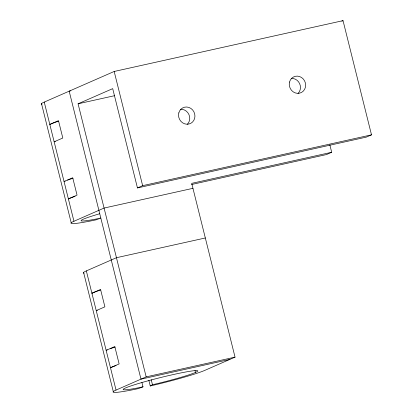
<?xml version="1.0" encoding="UTF-8"?>
<svg xmlns="http://www.w3.org/2000/svg" width="413" height="413" viewBox="0 0 413 413"><rect width="100%" height="100%" fill="white"/><g stroke="black" fill="none" stroke-linecap="round" stroke-linejoin="round"><path stroke-width="0.62" d="M148.85 380.347L150.249 385.964L152.469 384.725L157.002 383.677A38.461 2.55 -14 0 0 196.598 370.569A38.461 2.55 -14 0 0 139.264 383.3A38.461 2.55 -14 0 0 138.887 387.699L142.996 386.831L141.907 382.464M41.961 104.375A48.837 3.237 -14 0 1 44.248 102.088L114.179 71.47L343.033 20.65L371.504 134.844L366.31 137.121L137.457 187.941L112.703 88.635L78.083 103.797L146.166 376.873L116.048 390.063L86.338 270.902L116.456 257.712L205.328 237.981M341.861 21.161L343.033 20.65M137.457 187.941L142.65 185.664L371.504 134.844M44.248 102.088L73.958 221.249L104.076 208.064L192.948 188.328M329.822 144.782L331.691 152.278L326.497 154.555L191.539 184.523M331.691 152.278L191.709 183.362L235.038 357.142L204.92 370.327A48.837 3.237 -14 0 1 156.062 384.611L150.249 385.964M142.996 386.831L138.334 388.607L133.063 389.722A48.837 3.237 -14 0 1 116.048 390.063M70.427 90.896L69.177 91.175L140.978 379.149L229.845 359.413M78.083 103.797L114.546 95.697M146.166 376.873L235.038 357.142M195.013 370.554L195.478 372.423M114.179 71.47L142.65 185.664M151.225 379.738L152.469 384.725M41.496 103.622L71.206 222.783M83.586 272.435L113.296 391.596M291.211 78.408A8.719 8.105 66.4 0 1 299.631 83.632A8.719 8.105 66.4 0 1 298.052 93.436M100.478 290.055A49.235 3.263 -14 0 0 94.882 291.996L91.908 293.245L100.566 289.456L104.897 306.833L96.244 310.622A49.271 3.268 -14 0 1 97.339 310.158M107.246 349.878A49.271 3.268 -14 0 0 106.146 350.343L114.799 346.553L119.135 363.93L110.477 367.72L113.451 366.47A49.235 3.263 -14 0 1 116.043 365.546M110.225 348.737A49.271 3.268 -14 0 1 115.077 347.075M84.051 273.189A48.837 3.237 -14 0 1 86.338 270.902M65.156 181.064A49.271 3.268 -14 0 0 64.056 181.529L72.714 177.74L77.045 195.117L68.388 198.906L71.361 197.662A49.235 3.263 -14 0 1 75.109 196.335M67.536 180.145A49.271 3.268 -14 0 1 72.987 178.261M55.249 141.344A49.271 3.268 -14 0 0 54.155 141.809L62.807 138.019L58.476 120.642L49.818 124.432L52.792 123.182A49.235 3.263 -14 0 1 58.388 121.246M73.958 221.249A48.837 3.237 -14 0 0 90.974 220.909L96.198 219.809L100.86 218.028L96.797 218.885A38.461 2.55 -14 0 1 99.739 213.738M180.496 109.29A8.719 8.105 66.4 0 1 188.917 114.515A8.719 8.105 66.4 0 1 187.337 124.318M289.534 82.037A8.719 8.105 66.4 0 0 299.559 93.173A8.719 8.105 66.4 0 0 303.271 78.986A8.719 8.105 66.4 0 0 289.534 82.037M178.819 112.919A8.719 8.105 66.4 0 0 188.844 124.055A8.719 8.105 66.4 0 0 192.556 109.868A8.719 8.105 66.4 0 0 178.819 112.919"/></g></svg>
